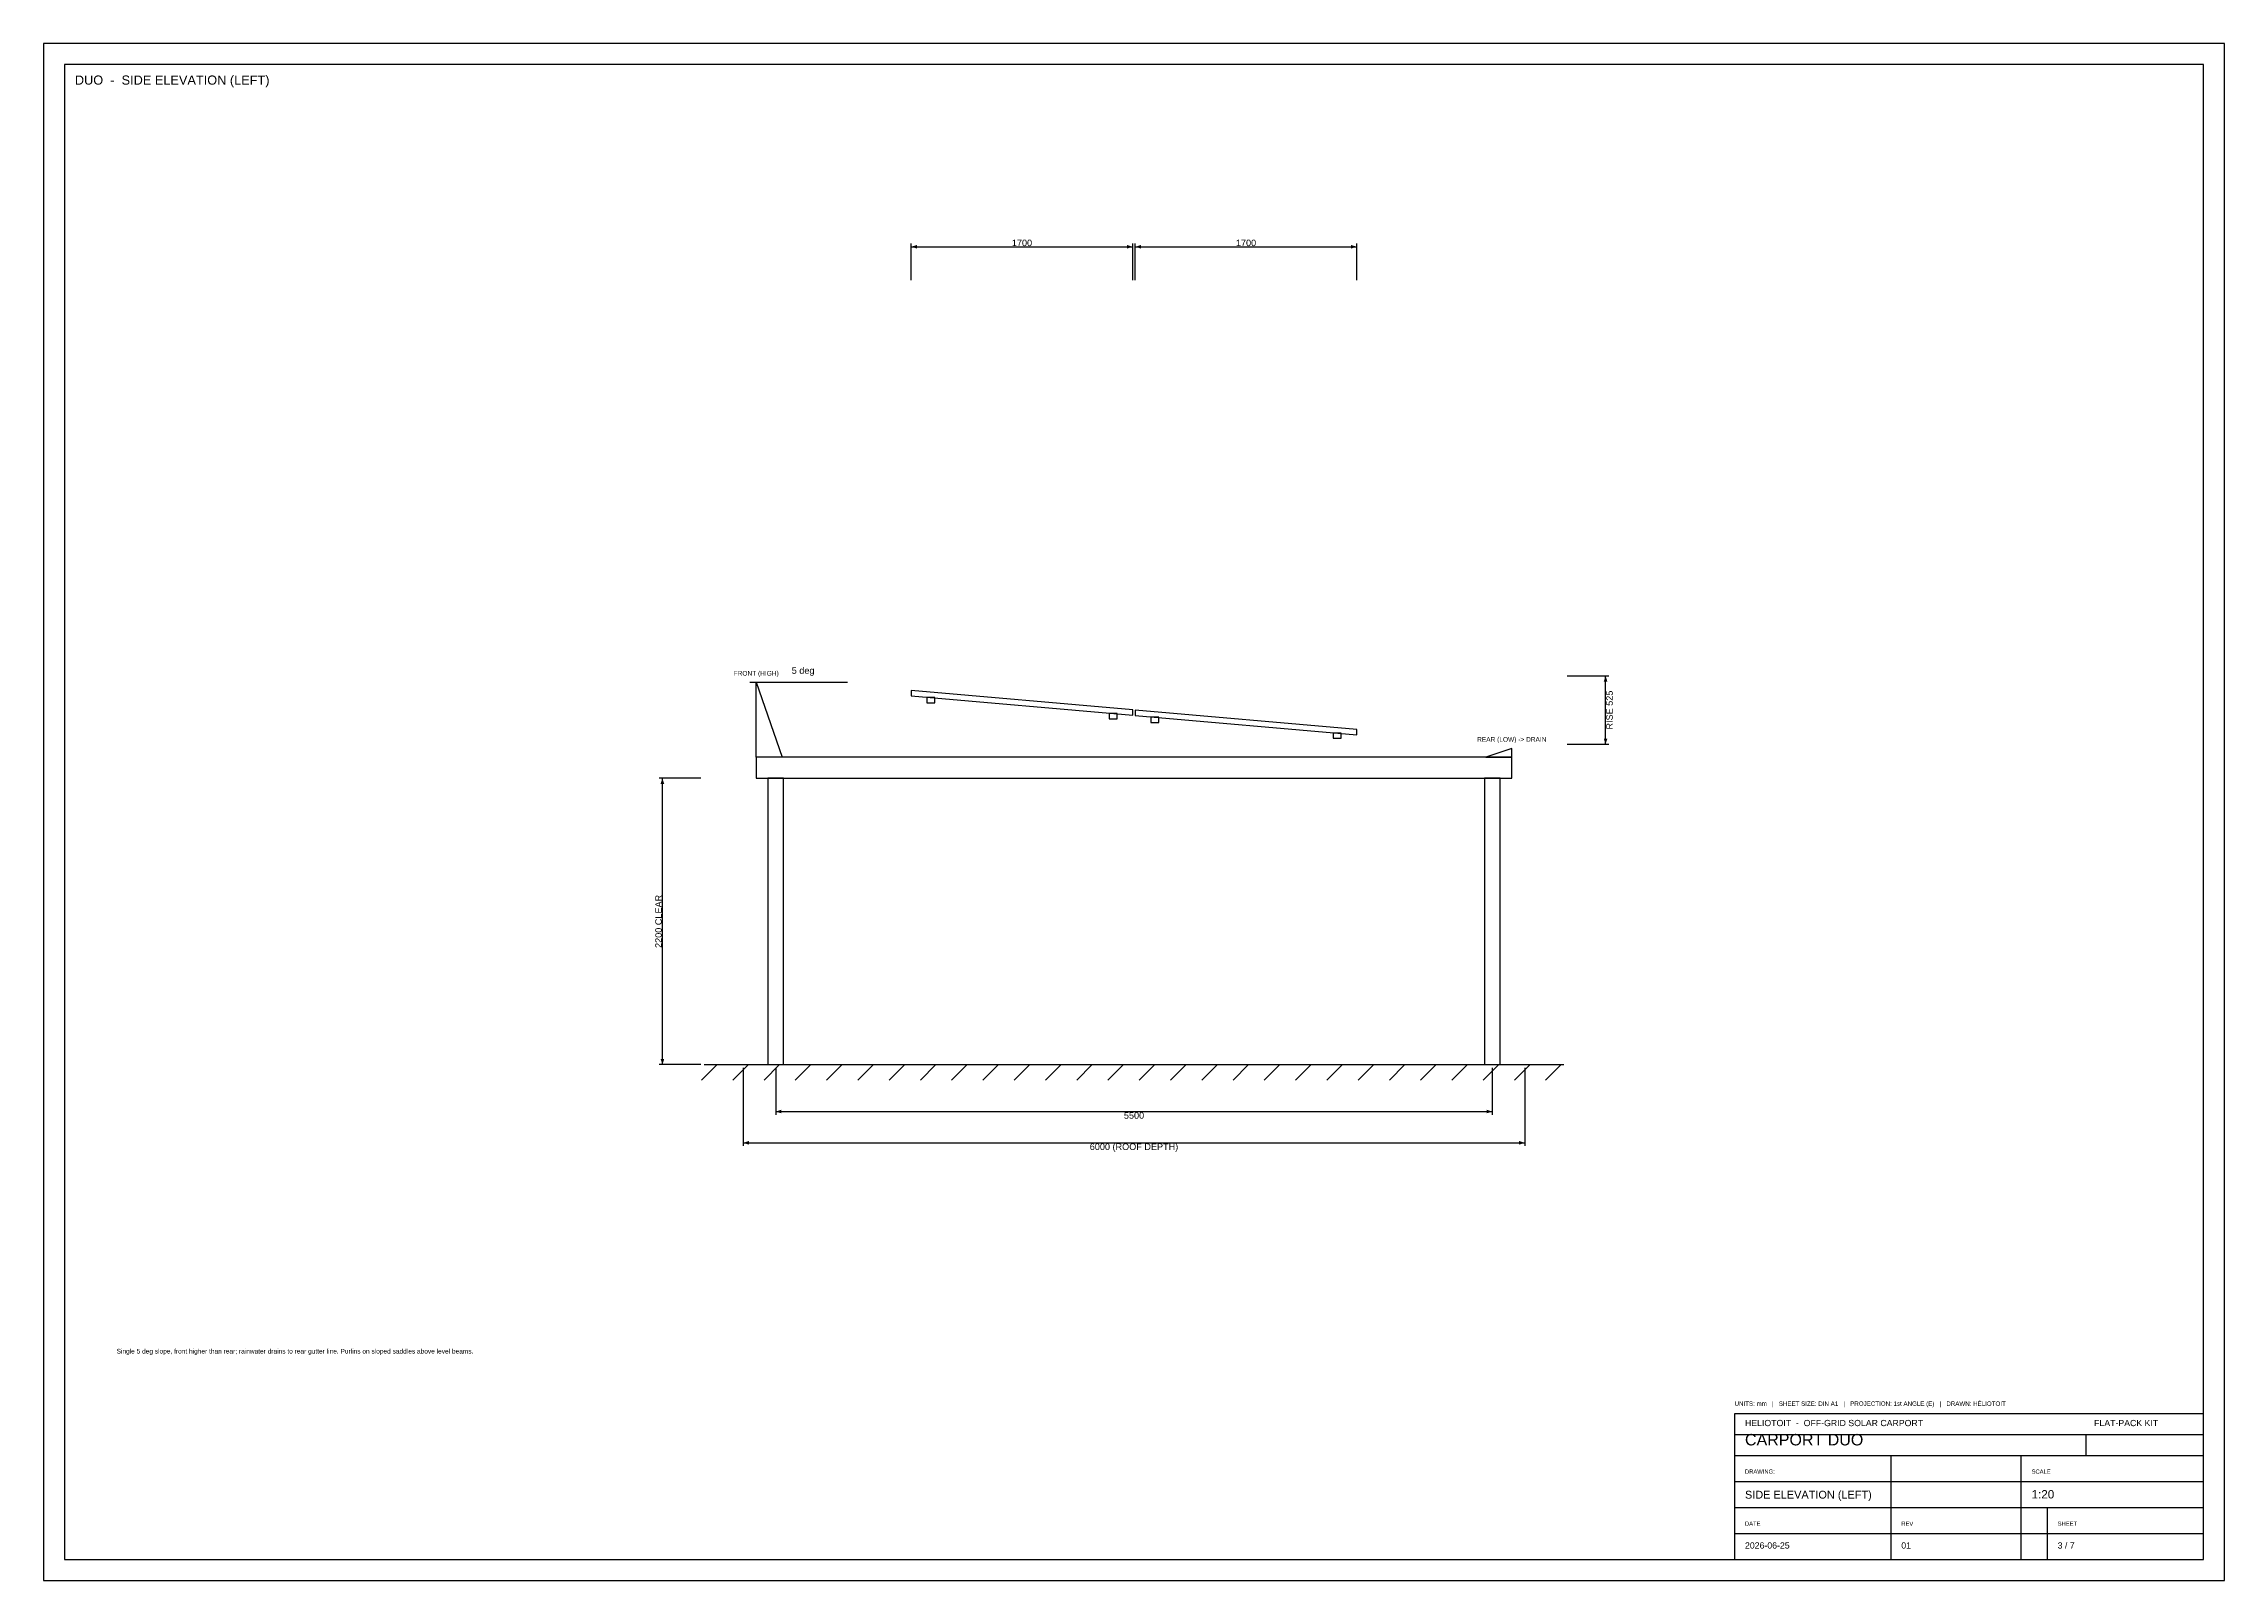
# Model space of a CAD drawing. Header units: millimetres. Extents: x 2 to 839, y 2 to 592.
import ezdxf
from ezdxf.enums import TextEntityAlignment as Align

# ---------------------------------------------------------------- set-up
doc = ezdxf.new("R2010")
doc.units = ezdxf.units.MM
for name, color, linetype in [('BORDER', 7, 'CONTINUOUS'), ('DIM', 8, 'CONTINUOUS'), ('GROUND', 8, 'CONTINUOUS'), ('PANEL', 4, 'CONTINUOUS'), ('PURLIN', 3, 'CONTINUOUS'), ('STRUCT', 5, 'CONTINUOUS'), ('TEXT', 7, 'CONTINUOUS'), ('TITLE', 7, 'CONTINUOUS')]:
    doc.layers.add(name, color=color, linetype=linetype)
doc.styles.add('ARIAL', font='arial.ttf')

msp = doc.modelspace()

# ---------------------------------------------------------------- linework, layer by layer
at = {"layer": 'BORDER'}
for points in [[(2, 2), (839, 2), (839, 592), (2, 592)], [(10, 10), (831, 10), (831, 584), (10, 584)]]:
    msp.add_lwpolyline(points, close=True, dxfattribs=at)
at = {"layer": 'DIM'}
for p, q in [((335, 501.2), (335, 515.2)), ((335, 514), (420, 514)), ((420, 501.2), (420, 515.2)), ((421, 501.2), (421, 515.2)), ((421, 514), (506, 514)), ((506, 501.2), (506, 515.2)), ((273, 346.81), (310.5, 346.81)), ((586.7, 349.25), (602.7, 349.25)), ((601.5, 323), (601.5, 349.25)), ((586.7, 323), (602.7, 323)), ((254.3, 310), (238.3, 310)), ((239.5, 200), (239.5, 310)), ((254.3, 200), (238.3, 200)), ((270.5, 198.8), (270.5, 168.8)), ((283, 198.8), (283, 180.8)), ((558, 198.8), (558, 180.8)), ((570.5, 198.8), (570.5, 168.8)), ((283, 182), (558, 182)), ((270.5, 170), (570.5, 170))]:
    msp.add_line(p, q, dxfattribs=at)
for points in [[(335, 514), (337.2, 513.3), (337.2, 514.7)], [(420, 514), (417.8, 514.7), (417.8, 513.3)], [(421, 514), (423.2, 513.3), (423.2, 514.7)], [(506, 514), (503.8, 514.7), (503.8, 513.3)], [(601.5, 349.25), (600.8, 347.05), (602.2, 347.05)], [(601.5, 323), (602.2, 325.2), (600.8, 325.2)], [(239.5, 310), (238.8, 307.8), (240.2, 307.8)], [(239.5, 200), (240.2, 202.2), (238.8, 202.2)], [(283, 182), (285.2, 181.3), (285.2, 182.7)], [(558, 182), (555.8, 182.7), (555.8, 181.3)], [(270.5, 170), (272.7, 169.3), (272.7, 170.7)], [(570.5, 170), (568.3, 170.7), (568.3, 169.3)]]:
    msp.add_solid(points, dxfattribs=at)
at = {"layer": 'GROUND'}
for p, q in [((260.5, 200), (254.5, 194)), ((255.5, 200), (585.5, 200)), ((272.5, 200), (266.5, 194)), ((284.5, 200), (278.5, 194)), ((296.5, 200), (290.5, 194)), ((308.5, 200), (302.5, 194)), ((320.5, 200), (314.5, 194)), ((332.5, 200), (326.5, 194)), ((344.5, 200), (338.5, 194)), ((356.5, 200), (350.5, 194)), ((368.5, 200), (362.5, 194)), ((380.5, 200), (374.5, 194)), ((392.5, 200), (386.5, 194)), ((404.5, 200), (398.5, 194)), ((416.5, 200), (410.5, 194)), ((428.5, 200), (422.5, 194)), ((440.5, 200), (434.5, 194)), ((452.5, 200), (446.5, 194)), ((464.5, 200), (458.5, 194)), ((476.5, 200), (470.5, 194)), ((488.5, 200), (482.5, 194)), ((500.5, 200), (494.5, 194)), ((512.5, 200), (506.5, 194)), ((524.5, 200), (518.5, 194)), ((536.5, 200), (530.5, 194)), ((548.5, 200), (542.5, 194)), ((560.5, 200), (554.5, 194)), ((572.5, 200), (566.5, 194)), ((584.5, 200), (578.5, 194))]:
    msp.add_line(p, q, dxfattribs=at)
at = {"layer": 'PANEL'}
for points in [[(335, 341.6), (420, 334.17), (420, 336.17), (335, 343.6)], [(421, 334.08), (506, 326.64), (506, 328.64), (421, 336.08)]]:
    msp.add_lwpolyline(points, close=True, dxfattribs=at)
at = {"layer": 'PURLIN'}
for points in [[(341, 338.95), (344, 338.95), (344, 340.95), (341, 340.95)], [(411, 332.82), (414, 332.82), (414, 334.82), (411, 334.82)], [(427, 331.42), (430, 331.42), (430, 333.42), (427, 333.42)], [(497, 325.3), (500, 325.3), (500, 327.3), (497, 327.3)]]:
    msp.add_lwpolyline(points, close=True, dxfattribs=at)
at = {"layer": 'STRUCT'}
for points in [[(275.5, 318), (275.5, 346.81), (285.5, 318)], [(565.5, 318), (565.5, 321.44), (555.5, 318)], [(275.5, 310), (565.5, 310), (565.5, 318), (275.5, 318)], [(280, 200), (286, 200), (286, 310), (280, 310)], [(555, 200), (561, 200), (561, 310), (555, 310)]]:
    msp.add_lwpolyline(points, close=True, dxfattribs=at)
at = {"layer": 'TITLE'}
for p, q in [((651, 58), (831, 58)), ((786, 50), (786, 58)), ((651, 50), (831, 50)), ((711, 50), (711, 10)), ((761, 10), (761, 50)), ((651, 40), (831, 40)), ((651, 30), (831, 30)), ((771, 30), (771, 10)), ((651, 20), (831, 20))]:
    msp.add_line(p, q, dxfattribs=at)
msp.add_lwpolyline([(651, 10), (831, 10), (831, 66), (651, 66)], close=True, dxfattribs=at)

# ---------------------------------------------------------------- texts
at = {"layer": 'TEXT', "style": 'ARIAL'}
for s, height, p in [('DUO  -  SIDE ELEVATION (LEFT)', 3.5, (14, 578)), ('Single 5 deg slope, front higher than rear; rainwater drains to rear gutter line. Purlins on sloped saddles above level beams.', 1.8, (30, 90))]:
    msp.add_text(s, height=height, dxfattribs=at).set_placement(p, align=Align.MIDDLE_LEFT)
for s, p in [('1700', (377.5, 515.5)), ('1700', (463.5, 515.5)), ('5 deg', (293.5, 351.31)), ('5500', (420.5, 180.5)), ('6000 (ROOF DEPTH)', (420.5, 168.5))]:
    msp.add_text(s, height=2.5, dxfattribs=at).set_placement(p, align=Align.MIDDLE_CENTER)
for s, p in [('FRONT (HIGH)', (275.5, 348.81)), ('REAR (LOW) -> DRAIN', (565.5, 323.44))]:
    msp.add_text(s, height=1.8, dxfattribs=at).set_placement(p, align=Align.BOTTOM_CENTER)
for s, p in [('RISE 525', (603, 336.12)), ('2200 CLEAR', (238, 255))]:
    msp.add_text(s, height=2.5, rotation=90, dxfattribs=at).set_placement(p, align=Align.MIDDLE_CENTER)
for s, height, p in [('UNITS: mm   |   SHEET SIZE: DIN A1   |   PROJECTION: 1st ANGLE (E)   |   DRAWN: HÉLIOTOIT', 1.7, (651, 68.5)), ('HELIOTOIT  -  OFF-GRID SOLAR CARPORT', 2.4, (655, 60.5)), ('FLAT-PACK KIT', 2.4, (789, 60.5)), ('CARPORT DUO', 4.4, (655, 52.5)), ('DRAWING:', 1.6, (655, 42.5)), ('SCALE', 1.6, (765, 42.5)), ('SIDE ELEVATION (LEFT)', 3, (655, 32.5)), ('1:20', 3.2, (765, 32.5)), ('DATE', 1.6, (655, 22.5)), ('REV', 1.6, (715, 22.5)), ('SHEET', 1.6, (775, 22.5)), ('3 / 7', 2.4, (775, 13.5)), ('2026-06-25', 2.4, (655, 13.5)), ('01', 2.4, (715, 13.5))]:
    msp.add_text(s, height=height, dxfattribs=at).set_placement(p, align=Align.BOTTOM_LEFT)

doc.saveas('drawing.dxf')
